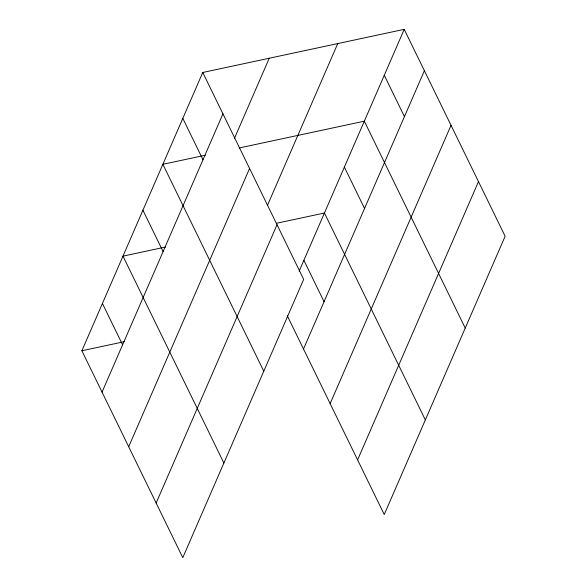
<?xml version="1.0" encoding="UTF-8"?>
<svg xmlns="http://www.w3.org/2000/svg" width="587" height="587" viewBox="0 0 587 587"><rect width="100%" height="100%" fill="white"/><g stroke="black" fill="none" stroke-linecap="round" stroke-linejoin="round"><path stroke-width="0.88" d="M202.757 72.472L303.67 279.368L182.784 557.65L81.872 350.762L202.757 72.472L404.216 29.35L505.128 236.238L384.243 514.528L287.285 315.74M102.05 392.116L222.935 113.834M234.426 138.393L269.242 58.245M128.692 446.744L249.578 168.462M267.378 205.545L337.738 43.585M156.142 503.022L277.027 224.74M299.194 271.113L404.216 29.35M303.501 348.994L424.386 70.704M330.143 403.614L451.029 125.332M357.593 459.9L478.478 181.618M205.413 155.203L162.87 164.309L263.776 371.197M239.136 147.983L364.322 121.186L465.234 328.074M165.527 247.032L122.977 256.145L223.882 463.033M276.565 223.265L324.435 213.015L425.34 419.91M81.872 350.762L124.422 341.649M384.272 75.268L404.443 116.622M344.378 167.097L364.549 208.458M303.883 260.327L324.053 301.681M182.814 118.391L202.985 159.752M142.92 210.227L163.091 251.581M102.424 303.45L122.595 344.811"/></g></svg>
